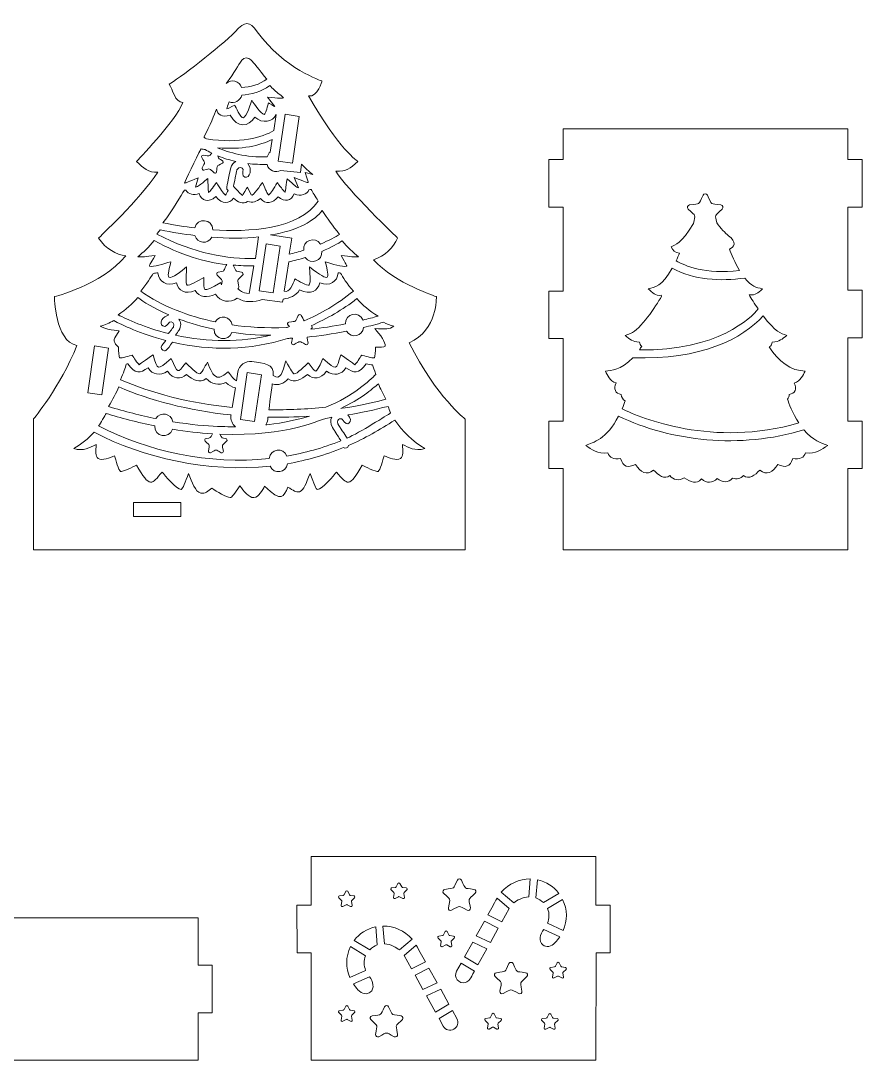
# Model space of a CAD drawing. Header units: inches. Extents: x 41 to 810, y 183 to 804.
# Drawn here: x 307 to 810, y 183 to 804 of the extents above; entities that cross this region are included whole.
import ezdxf

# ---------------------------------------------------------------- set-up
doc = ezdxf.new("R2010")
doc.units = ezdxf.units.IN
doc.header["$MEASUREMENT"] = 0
doc.layers.add('_U+0421_U+043B_U+043E_U+0439 1', color=7, linetype='Continuous')

# ---------------------------------------------------------------- blocks, each defined once
blk = doc.blocks.new('block 2')
at = {"layer": '_U+0421_U+043B_U+043E_U+0439 1', "color": 1, "lineweight": 9, "true_color": 0xff0000}
for points in [[(473.26, 747.32), (469.17, 719.29), (460.73, 720.53), (464.82, 748.56), (473.26, 747.32)], [(449.37, 643.05), (453.46, 671.09), (461.9, 669.85), (457.8, 641.81), (449.37, 643.05)], [(351.03, 610.14), (359.45, 608.91), (355.36, 580.88), (346.94, 582.1), (351.03, 610.14)], [(446.54, 564.91), (438.11, 566.15), (442.2, 594.18), (450.64, 592.94), (446.54, 564.91)], [(402.62, 508.19), (374.3, 508.19), (374.3, 516.66), (402.62, 516.66), (402.62, 508.19)], [(659.02, 275.95), (650.49, 275.94), (650.49, 305.11), (480.42, 305.11), (480.42, 275.95), (471.91, 275.94), (471.95, 247.61), (480.42, 247.62), (480.42, 183.39), (650.49, 183.39), (650.53, 247.61), (659.05, 247.62), (659.02, 275.95)], [(583.88, 266.56), (592.16, 262.32), (587.44, 253.8), (579, 257.76), (583.88, 266.56)], [(572.03, 245.18), (576.91, 253.98), (585.34, 250.02), (580.01, 240.4), (572.03, 245.18)], [(542.45, 234.11), (550.76, 238.37), (555.66, 229.53), (547.19, 225.56), (542.45, 234.11)], [(549.29, 221.77), (557.76, 225.74), (562.65, 216.91), (554.65, 212.1), (549.29, 221.77)]]:
    blk.add_lwpolyline(points, dxfattribs=at)
for points, knots in [([(538.89, 612.07), (556.2, 619.5), (555.15, 639.62), (555.15, 639.62), (555.15, 639.62), (531.12, 647.2), (517.53, 661.62), (524.52, 663.66), (529.41, 668.75), (532.01, 674.61), (532.01, 674.61), (501.52, 703.77), (495.15, 714.54), (501.76, 714.04), (503.36, 716.28), (508.37, 720.26), (508.37, 720.26), (496.98, 727.62), (478.79, 759.52), (484.4, 758.67), (486.86, 768.44), (486.86, 768.44), (486.86, 768.44), (464.43, 775.38), (448.19, 797.87), (443.47, 804.41), (441.02, 804.33), (434.91, 797.87), (426.76, 789.19), (399.71, 768.56), (395.52, 766.62), (397.81, 763.31), (398.9, 755.73), (403.84, 755.57), (399.3, 744.25), (376.08, 720.36), (376.08, 720.36), (380.51, 716.46), (382.96, 713.41), (388.81, 714.03), (378, 697.44), (353.42, 674.61), (353.42, 674.61), (357.94, 667.92), (363.91, 664.77), (369.71, 663.9), (354.62, 646.2), (327.05, 639.63), (327.05, 639.63), (327.05, 639.63), (327.26, 613.09), (340.5, 610.38), (330.5, 585.67), (314.65, 566.53), (314.65, 566.53), (314.65, 566.53), (314.65, 488.35), (314.65, 488.35), (314.65, 488.35), (572.29, 488.35), (572.29, 488.35), (572.29, 488.35), (572.29, 566.53), (572.29, 566.53), (572.29, 566.53), (555.87, 578.87), (538.89, 612.07)], [0, 0, 0, 0, 1, 1, 1, 2, 2, 2, 3, 3, 3, 4, 4, 4, 5, 5, 5, 6, 6, 6, 7, 7, 7, 8, 8, 8, 9, 9, 9, 10, 10, 10, 11, 11, 11, 12, 12, 12, 13, 13, 13, 14, 14, 14, 15, 15, 15, 16, 16, 16, 17, 17, 17, 18, 18, 18, 19, 19, 19, 20, 20, 20, 21, 21, 21, 22, 22, 22, 22]), ([(439.05, 780.91), (440.38, 782.62), (442.94, 782.69), (444.39, 781.07), (451.65, 772.97), (448.86, 775.36), (453.95, 769.61), (449.69, 766.28), (444.06, 764.91), (438.8, 764.48), (437.7, 768.56), (432.57, 769.89), (429.62, 766.85), (434.75, 773.76), (436.63, 777.8), (439.05, 780.91)], [0, 0, 0, 0, 1, 1, 1, 2, 2, 2, 3, 3, 3, 4, 4, 4, 5, 5, 5, 5]), ([(461.32, 760.62), (462.7, 759.59), (463.42, 758.83), (463.78, 758.36), (462.42, 757.99), (461.84, 758.14), (454.28, 758.71), (454.28, 758.71), (458.77, 753.15), (458.77, 753.15), (458.77, 753.15), (455, 755.27), (454.91, 755.33), (453.78, 751.42), (453.25, 749.15), (452.42, 748.51), (450.41, 748.59), (446.54, 754.6), (444.9, 756.9), (444.9, 756.9), (442.93, 751.22), (442.93, 751.22), (442.1, 748.81), (440.43, 746.46), (439.74, 746.4), (438.21, 746.47), (435.29, 752.89), (434.73, 754.03), (431.85, 752.58), (431.02, 752.13), (429.96, 751.79), (430.16, 753), (430.43, 753.52), (431.44, 756.02), (434.61, 754.7), (438.2, 756.61), (438.89, 759.96), (444.62, 760.42), (450.85, 761.95), (455.63, 765.78), (457.42, 763.89), (459.35, 762.09), (461.32, 760.62)], [0, 0, 0, 0, 1, 1, 1, 2, 2, 2, 3, 3, 3, 4, 4, 4, 5, 5, 5, 6, 6, 6, 7, 7, 7, 8, 8, 8, 9, 9, 9, 10, 10, 10, 11, 11, 11, 12, 12, 12, 13, 13, 13, 14, 14, 14, 14]), ([(423.84, 751.6), (424.46, 748.51), (427.25, 746.42), (431.93, 747.93), (436.62, 740.2), (442.74, 740.77), (446.66, 746.82), (451.55, 742.74), (457.18, 743.94), (459.53, 748.4), (459.53, 748.4), (458.12, 738.81), (458.12, 738.81), (451.18, 734.82), (438.01, 730.8), (417.95, 733.82), (417.32, 734.18), (416.77, 734.52), (416.29, 734.83), (420.1, 741.89), (422.7, 748.52), (423.84, 751.6)], [0, 0, 0, 0, 1, 1, 1, 2, 2, 2, 3, 3, 3, 4, 4, 4, 5, 5, 5, 6, 6, 6, 7, 7, 7, 7]), ([(809.51, 693.14), (809.51, 693.14), (809.51, 721.47), (809.51, 721.47), (809.51, 721.47), (801.02, 721.47), (801.02, 721.47), (801.02, 721.47), (801.02, 739.79), (801.02, 739.79), (801.02, 739.79), (630.94, 739.79), (630.94, 739.79), (630.94, 739.79), (630.94, 721.47), (630.94, 721.47), (630.94, 721.47), (622.43, 721.47), (622.43, 721.47), (622.43, 721.47), (622.43, 693.14), (622.43, 693.14), (622.43, 693.14), (630.94, 693.14), (630.94, 693.14), (630.94, 693.14), (630.94, 642.84), (630.94, 642.84), (630.94, 642.84), (622.43, 642.84), (622.43, 642.84), (622.43, 642.84), (622.43, 614.52), (622.43, 614.52), (622.43, 614.52), (630.94, 614.52), (630.94, 614.52), (630.94, 614.52), (630.94, 565.25), (630.94, 565.26), (630.94, 565.26), (622.43, 565.26), (622.43, 565.26), (622.43, 565.26), (622.43, 536.93), (622.43, 536.93), (622.43, 536.93), (630.94, 536.93), (630.94, 536.93), (630.94, 536.93), (630.94, 488.36), (630.94, 488.36), (630.94, 488.36), (801.02, 488.36), (801.02, 488.36), (801.02, 488.36), (801.02, 536.94), (801.02, 536.94), (801.02, 536.94), (809.51, 536.94), (809.51, 536.94), (809.51, 536.94), (809.51, 565.27), (809.51, 565.27), (809.51, 565.27), (801.02, 565.27), (801.02, 565.27), (801.02, 565.27), (801.02, 615.04), (801.02, 615.04), (801.02, 615.04), (809.51, 615.04), (809.51, 615.04), (809.51, 615.04), (809.51, 643.37), (809.51, 643.37), (809.51, 643.37), (801.02, 643.37), (801.02, 643.37), (801.02, 643.37), (801.02, 693.14), (801.02, 693.14), (801.02, 693.14), (809.51, 693.14), (809.51, 693.14), (809.51, 693.14), (809.51, 693.14), (809.51, 693.14)], [0, 0, 0, 0, 1, 1, 1, 2, 2, 2, 3, 3, 3, 4, 4, 4, 5, 5, 5, 6, 6, 6, 7, 7, 7, 8, 8, 8, 9, 9, 9, 10, 10, 10, 11, 11, 11, 12, 12, 12, 13, 13, 13, 14, 14, 14, 15, 15, 15, 16, 16, 16, 17, 17, 17, 18, 18, 18, 19, 19, 19, 20, 20, 20, 21, 21, 21, 22, 22, 22, 23, 23, 23, 24, 24, 24, 25, 25, 25, 26, 26, 26, 27, 27, 27, 28, 28, 28, 29, 29, 29, 29]), ([(424.5, 728.54), (438.97, 727.3), (449.83, 729.83), (457.03, 733.48), (457.03, 733.48), (455.94, 726.01), (455.94, 726.01), (455.09, 725.32), (454.43, 724.34), (454.13, 723.1), (441.52, 722.71), (431.42, 725.59), (424.5, 728.54)], [0, 0, 0, 0, 1, 1, 1, 2, 2, 2, 3, 3, 3, 4, 4, 4, 4]), ([(414.62, 727.85), (415.44, 727.71), (416.24, 727.58), (417.03, 727.45), (418.16, 726.8), (419.49, 726.09), (421.01, 725.36), (419.13, 723.25), (420.08, 723.57), (415.97, 724.1), (415.22, 724.19), (414.69, 723.39), (415.07, 722.74), (417.22, 719.04), (417.19, 720.39), (415.34, 716.48), (415.02, 715.8), (415.61, 715.05), (416.35, 715.21), (420.52, 716.11), (419.21, 716.51), (422.39, 713.52), (422.93, 713.01), (423.83, 713.34), (423.91, 714.09), (424.35, 718.35), (423.57, 717.23), (427.38, 719.32), (428.04, 719.68), (427.98, 720.6), (427.31, 720.94), (425.52, 721.84), (425.16, 721.56), (424.75, 723.71), (428.39, 722.16), (431.21, 721.32), (435.36, 720.38), (434.02, 719.69), (433.01, 718.43), (432.34, 716.53), (432.34, 716.53), (432.36, 716.52), (432.36, 716.52), (432.25, 716.07), (431.8, 713.86), (431.71, 713.4), (431.71, 713.4), (431.71, 713.4), (431.71, 713.4), (429.87, 704.39), (429.48, 704.05), (430.74, 703.1), (430.36, 702.26), (429.77, 700.98), (429.2, 700.25), (427.78, 701.39), (426.26, 704.02), (423.9, 707.76), (421.13, 704), (420.37, 702.84), (419.12, 701.79), (418.89, 702.92), (418.92, 703.48), (418.67, 710.28), (413.51, 705.91), (413.24, 705.44), (411.28, 704.97), (411.28, 704.97), (412.94, 710.59), (412.94, 710.59), (406.63, 708.01), (405.95, 707.67), (404.78, 707.45), (404.89, 708.07), (411.67, 722.79), (414.62, 727.85)], [0, 0, 0, 0, 1, 1, 1, 2, 2, 2, 3, 3, 3, 4, 4, 4, 5, 5, 5, 6, 6, 6, 7, 7, 7, 8, 8, 8, 9, 9, 9, 10, 10, 10, 11, 11, 11, 12, 12, 12, 13, 13, 13, 14, 14, 14, 15, 15, 15, 16, 16, 16, 17, 17, 17, 18, 18, 18, 19, 19, 19, 20, 20, 20, 21, 21, 21, 22, 22, 22, 23, 23, 23, 24, 24, 24, 25, 25, 25, 25]), ([(481.35, 712.54), (481.35, 712.54), (476.81, 713.82), (476.81, 713.82), (478.6, 708.15), (478.58, 708.35), (478.65, 707.73), (477.76, 707.87), (477.48, 708.02), (470.28, 710.7), (470.28, 710.7), (472.89, 704.62), (472.89, 704.62), (471.24, 705.12), (470.64, 705.88), (466.01, 710.05), (465.2, 703.85), (465.14, 703.09), (464.79, 701.93), (463.73, 702.9), (462.98, 704.02), (460.22, 707.76), (457.92, 704.1), (456.34, 701.39), (454.93, 700.25), (454.15, 701.25), (453.47, 702.91), (451.28, 707.72), (450.44, 706.55), (445.65, 699.33), (444.65, 700.33), (444.65, 700.33), (442.33, 704.92), (442.33, 704.92), (442.24, 704.78), (439.41, 700.2), (439.32, 700.07), (437.78, 701.14), (435.67, 703.73), (434.07, 705.61), (434.07, 705.61), (434.3, 706.75), (434.3, 706.75), (434.3, 706.75), (434.3, 706.75), (434.3, 706.75), (435.74, 713.79), (435.31, 711.68), (436.07, 715.41), (437.34, 717.61), (439.48, 716.95), (439.84, 715.59), (439.38, 713.97), (439.1, 711.54), (440.71, 711.05), (443.95, 710.07), (445.38, 715.95), (442.53, 719.13), (446.42, 718.66), (450.22, 718.49), (454.09, 718.61), (455, 714.51), (459.26, 713.49), (462.15, 715.06), (462.15, 715.06), (473.93, 713.75), (473.93, 713.75), (473.93, 713.75), (474.61, 718.74), (474.61, 718.74), (476.39, 716.47), (479.31, 714.36), (481.35, 712.54)], [0, 0, 0, 0, 1, 1, 1, 2, 2, 2, 3, 3, 3, 4, 4, 4, 5, 5, 5, 6, 6, 6, 7, 7, 7, 8, 8, 8, 9, 9, 9, 10, 10, 10, 11, 11, 11, 12, 12, 12, 13, 13, 13, 14, 14, 14, 15, 15, 15, 16, 16, 16, 17, 17, 17, 18, 18, 18, 19, 19, 19, 20, 20, 20, 21, 21, 21, 22, 22, 22, 23, 23, 23, 24, 24, 24, 24]), ([(404.67, 703.21), (404.94, 703.23), (405.21, 703.25), (405.47, 703.29), (407, 700.54), (410.33, 700.23), (413.42, 701.15), (414.88, 696.93), (419.04, 695.44), (423.42, 699.33), (427.36, 694.6), (431.41, 695.08), (434.05, 698.41), (436.57, 696.08), (439.61, 694.59), (442.46, 696.5), (445.18, 695.4), (447.87, 696.38), (450.13, 698.33), (453.24, 694.5), (457.35, 695.32), (460.68, 699.3), (464.62, 695.74), (468.54, 696.94), (470.28, 700.97), (474.27, 699.41), (477.89, 700.53), (479.09, 703.51), (479.52, 703.5), (479.93, 703.53), (480.31, 703.6), (481.35, 701.86), (482.79, 699.48), (484.56, 696.73), (473.5, 679.55), (442.14, 678.07), (421.67, 679.57), (421.67, 686.13), (412.15, 687.05), (410.87, 680.64), (405.02, 681.37), (398.71, 682.37), (391.9, 683.7), (397.95, 691.83), (402.8, 699.98), (404.67, 703.21)], [0, 0, 0, 0, 1, 1, 1, 2, 2, 2, 3, 3, 3, 4, 4, 4, 5, 5, 5, 6, 6, 6, 7, 7, 7, 8, 8, 8, 9, 9, 9, 10, 10, 10, 11, 11, 11, 12, 12, 12, 13, 13, 13, 14, 14, 14, 15, 15, 15, 15]), ([(708.83, 683.22), (709.82, 689.02), (710.53, 687.15), (705.63, 691.93), (704.77, 692.76), (705.24, 694.21), (706.42, 694.38), (713.13, 695.35), (711.4, 694.02), (714.47, 700.22), (714.99, 701.29), (716.52, 701.29), (717.04, 700.22), (720.11, 694.02), (718.39, 695.35), (725.09, 694.38), (726.27, 694.21), (726.74, 692.76), (725.88, 691.93), (721.04, 687.21), (721.7, 688.93), (722.59, 683.77), (725.03, 680.39), (727.61, 677.57), (729.73, 675.99), (734.59, 672.36), (733.3, 669.03), (730.2, 668.05), (731.27, 665.02), (733.44, 659.86), (736.29, 655.18), (715.81, 652.74), (703.28, 658.15), (698.35, 660.97), (699.16, 662.65), (699.85, 664.25), (700.42, 665.65), (697.41, 665.74), (696.74, 667.32), (695.35, 669.33), (697.7, 670.41), (701.45, 671.3), (708.83, 683.22)], [0, 0, 0, 0, 1, 1, 1, 2, 2, 2, 3, 3, 3, 4, 4, 4, 5, 5, 5, 6, 6, 6, 7, 7, 7, 8, 8, 8, 9, 9, 9, 10, 10, 10, 11, 11, 11, 12, 12, 12, 13, 13, 13, 14, 14, 14, 14]), ([(497.39, 676.82), (495.01, 675.38), (491.12, 673.22), (485.96, 671), (482.83, 675.98), (475.07, 673.15), (475.95, 667.3), (472.98, 666.36), (470.11, 665.6), (467.29, 664.97), (467.29, 664.97), (468.77, 674.58), (468.77, 674.58), (468.77, 674.58), (456.12, 676.48), (456.12, 676.48), (472.45, 678.9), (482.87, 685.37), (486.94, 691.09), (490.12, 686.24), (493.16, 681.98), (497.39, 676.82)], [0, 0, 0, 0, 1, 1, 1, 2, 2, 2, 3, 3, 3, 4, 4, 4, 5, 5, 5, 6, 6, 6, 7, 7, 7, 7]), ([(390.23, 679.51), (397.5, 678.06), (404.41, 676.93), (410.96, 676.11), (412.29, 671.34), (418.79, 670.66), (421.07, 675.08), (429.25, 674.44), (441.23, 674.15), (449.02, 675.41), (449.02, 675.41), (447.2, 662.46), (447.2, 662.46), (430.75, 661.98), (410.45, 665.17), (388.26, 677.01), (388.93, 677.84), (389.59, 678.67), (390.23, 679.51)], [0, 0, 0, 0, 1, 1, 1, 2, 2, 2, 3, 3, 3, 4, 4, 4, 5, 5, 5, 6, 6, 6, 6]), ([(386.65, 673.07), (402.6, 664.48), (416.61, 660.29), (429.99, 658.71), (429.85, 658.51), (428.39, 655.53), (428.29, 655.32), (427.96, 654.65), (428.68, 654.76), (424.89, 654.21), (424.01, 654.08), (423.66, 653), (424.3, 652.38), (427.87, 648.89), (427.4, 650.08), (426.81, 646.61), (426.81, 646.61), (426.38, 648), (426.38, 648), (414.87, 640.98), (416.21, 643.05), (416.28, 651.06), (412.97, 649.19), (407.53, 645.9), (406.3, 646.41), (405.26, 647.2), (405.87, 653.92), (406.04, 657.39), (402.95, 655), (397.32, 650.09), (395.43, 651.3), (394.35, 651.99), (395.85, 657.21), (396.62, 660.45), (392.14, 659.1), (386.37, 657.15), (383.75, 657.71), (383.92, 658.54), (383.96, 658.49), (387.23, 664.17), (381.17, 663.43), (379.85, 663.14), (376.89, 663.42), (380.17, 665.95), (383.49, 669.35), (386.65, 673.07)], [0, 0, 0, 0, 1, 1, 1, 2, 2, 2, 3, 3, 3, 4, 4, 4, 5, 5, 5, 6, 6, 6, 7, 7, 7, 8, 8, 8, 9, 9, 9, 10, 10, 10, 11, 11, 11, 12, 12, 12, 13, 13, 13, 14, 14, 14, 15, 15, 15, 15]), ([(508.59, 663.42), (505.69, 663.14), (504.34, 663.43), (498.35, 664.13), (501.41, 658.59), (501.52, 658.51), (501.68, 657.71), (498.99, 657.14), (492.87, 659.23), (488.82, 660.45), (491.29, 650.01), (492.46, 647.27), (479.4, 657.39), (479.4, 657.39), (479.72, 650.69), (479.72, 650.69), (479.89, 647.17), (479.15, 646.42), (479.16, 646.42), (477.97, 645.91), (473.03, 648.87), (470.74, 650.15), (469.51, 647.1), (467.38, 641.69), (464.36, 642.9), (464.36, 642.9), (467.05, 660.38), (467.05, 660.38), (470.21, 661.06), (473.45, 661.91), (476.87, 662.98), (480.07, 658.44), (487.29, 661.04), (486.77, 666.63), (492.4, 669.03), (496.56, 671.38), (499.01, 672.89), (502.15, 669.22), (505.41, 665.89), (508.59, 663.42)], [0, 0, 0, 0, 1, 1, 1, 2, 2, 2, 3, 3, 3, 4, 4, 4, 5, 5, 5, 6, 6, 6, 7, 7, 7, 8, 8, 8, 9, 9, 9, 10, 10, 10, 11, 11, 11, 12, 12, 12, 13, 13, 13, 13]), ([(436.51, 648.9), (436.38, 649.62), (436.65, 649.68), (439.41, 652.38), (440.05, 652.99), (439.69, 654.08), (438.81, 654.21), (435.03, 654.76), (435.75, 654.65), (435.42, 655.31), (435.42, 655.31), (433.85, 658.5), (433.85, 658.5), (438.21, 658.06), (441.63, 657.87), (446.12, 657.95), (446.12, 657.95), (443.41, 641.39), (443.41, 641.39), (438.87, 641.91), (438, 643.11), (436.66, 644.26), (437.41, 644.76), (437.14, 645.19), (436.51, 648.9)], [0, 0, 0, 0, 1, 1, 1, 2, 2, 2, 3, 3, 3, 4, 4, 4, 5, 5, 5, 6, 6, 6, 7, 7, 7, 8, 8, 8, 8]), ([(466.6, 622.63), (466.6, 622.63), (467.51, 621.74), (467.51, 621.74), (466.87, 621.52), (466.23, 621.31), (465.6, 621.1), (453.41, 620.66), (442.61, 621.37), (433.24, 622.7), (432.49, 627.9), (425.53, 629.11), (423.04, 624.5), (407.66, 627.73), (390.95, 633.96), (378.58, 642.89), (382.28, 647.29), (384.83, 651.33), (386.09, 653.5), (387.02, 653.57), (387.97, 653.7), (388.91, 653.88), (389.36, 648.48), (393.88, 645.5), (399.92, 647.77), (401.11, 643.12), (404.93, 640.7), (411.18, 643.29), (413.57, 638.92), (418.4, 638.84), (423.19, 641.03), (426.21, 636.37), (431.76, 635.57), (436.26, 638.71), (440.65, 635.92), (446.73, 636.12), (451.16, 637.97), (451.16, 637.97), (463.34, 636.34), (463.34, 636.34), (463.34, 636.34), (463.61, 638.06), (463.61, 638.06), (468.2, 638.92), (470.94, 639.86), (473.53, 643.6), (480.22, 640.53), (484.28, 642.94), (485.51, 647.77), (491.55, 645.5), (496.07, 648.48), (496.52, 653.88), (496.99, 653.79), (497.46, 653.71), (497.94, 653.65), (499.18, 651.51), (501.78, 647.35), (505.59, 642.83), (495.79, 635.04), (485.91, 629.27), (476.2, 625.09), (475.99, 625.3), (474.65, 628.1), (474.51, 628.38), (474.15, 629.12), (473.09, 629.12), (472.73, 628.38), (470.64, 624.15), (471.83, 625.01), (467.15, 624.33), (466.33, 624.21), (466, 623.2), (466.6, 622.63)], [0, 0, 0, 0, 1, 1, 1, 2, 2, 2, 3, 3, 3, 4, 4, 4, 5, 5, 5, 6, 6, 6, 7, 7, 7, 8, 8, 8, 9, 9, 9, 10, 10, 10, 11, 11, 11, 12, 12, 12, 13, 13, 13, 14, 14, 14, 15, 15, 15, 16, 16, 16, 17, 17, 17, 18, 18, 18, 19, 19, 19, 20, 20, 20, 21, 21, 21, 22, 22, 22, 23, 23, 23, 24, 24, 24, 24]), ([(671.04, 617.6), (677.17, 619.95), (686.16, 633.73), (689.68, 639.8), (689.59, 639.99), (689.5, 640.19), (689.45, 640.38), (685.88, 640.01), (684.4, 641.87), (681.7, 644.23), (685.67, 645.36), (689.77, 645.52), (696.11, 656.68), (708.57, 649.51), (724.96, 648.62), (739.37, 650.73), (743.6, 645.45), (746.02, 645.31), (750.02, 644.18), (746.97, 641.75), (746, 640.39), (741.98, 640.69), (743.28, 638.49), (745.21, 635.41), (747.42, 632.22), (743.19, 627.1), (723.57, 607.13), (676.41, 607.8), (676.97, 608.58), (677.45, 609.3), (677.83, 609.9), (677.05, 610.5), (676.57, 611.39), (676.52, 612.49), (672.11, 612.71), (670.82, 614.16), (667.92, 616.41), (667.92, 616.41), (671.04, 617.6), (671.04, 617.6)], [0, 0, 0, 0, 1, 1, 1, 2, 2, 2, 3, 3, 3, 4, 4, 4, 5, 5, 5, 6, 6, 6, 7, 7, 7, 8, 8, 8, 9, 9, 9, 10, 10, 10, 11, 11, 11, 12, 12, 12, 13, 13, 13, 13]), ([(376.95, 639), (380.08, 636.7), (386.22, 632.67), (395.46, 628.63), (391.79, 627.86), (389.21, 623.67), (391.81, 622.06), (393.24, 621.17), (394.88, 622.99), (395.79, 624.39), (397.06, 625.03), (398.96, 623.86), (398.15, 621.45), (395.93, 618.53), (396.56, 619.36), (395.18, 617.54), (381.12, 621.09), (370.41, 626.01), (365.05, 628.76), (369.7, 631.71), (373.69, 635.39), (376.95, 639)], [0, 0, 0, 0, 1, 1, 1, 2, 2, 2, 3, 3, 3, 4, 4, 4, 5, 5, 5, 6, 6, 6, 7, 7, 7, 7]), ([(520.4, 627.95), (517.34, 627.1), (514.32, 626.33), (511.36, 625.61), (509.13, 631.39), (500.46, 629.52), (500.84, 623.31), (493.61, 621.88), (486.72, 620.85), (480.16, 620.15), (480.16, 620.15), (480.65, 620.63), (480.65, 620.63), (481.15, 621.12), (480.99, 621.92), (480.42, 622.22), (489.75, 626.58), (499.21, 631.62), (507.72, 638.41), (511.27, 634.47), (515.19, 631.01), (520.4, 627.95)], [0, 0, 0, 0, 1, 1, 1, 2, 2, 2, 3, 3, 3, 4, 4, 4, 5, 5, 5, 6, 6, 6, 7, 7, 7, 7]), ([(672.51, 603.08), (712.98, 601.6), (738.45, 614.57), (750.34, 628.18), (758.01, 618.04), (760.71, 617.82), (764.4, 616.41), (761.58, 614.22), (760.27, 612.71), (755.8, 612.49), (755.74, 611.14), (755.03, 610.1), (753.93, 609.54), (756.68, 605.3), (763.5, 596.4), (772.71, 595.42), (772.71, 595.42), (775.42, 595.13), (775.42, 595.13), (774.06, 592.43), (772.87, 589.3), (768.92, 588), (770.8, 584.4), (769.38, 581.73), (765.99, 581.1), (765.84, 580.1), (765.55, 579.12), (764.93, 578.37), (765.68, 575.99), (767.8, 569.97), (771.63, 564.13), (720.44, 549.13), (677.31, 567.14), (666.12, 572.55), (666.95, 574.46), (667.57, 576.14), (667.98, 577.35), (666.41, 578.01), (665.78, 579.43), (665.54, 581.1), (662.12, 581.73), (660.73, 584.43), (662.61, 588.02), (658.56, 589.32), (657.45, 592.46), (656.15, 595.13), (659.58, 595.5), (665.22, 595.48), (672.51, 603.08)], [0, 0, 0, 0, 1, 1, 1, 2, 2, 2, 3, 3, 3, 4, 4, 4, 5, 5, 5, 6, 6, 6, 7, 7, 7, 8, 8, 8, 9, 9, 9, 10, 10, 10, 11, 11, 11, 12, 12, 12, 13, 13, 13, 14, 14, 14, 15, 15, 15, 16, 16, 16, 16]), ([(362.54, 625.28), (367.32, 622.74), (378.49, 617.33), (393.56, 613.4), (393.56, 613.4), (392.81, 612.4), (392.81, 612.4), (392.81, 612.4), (392.81, 612.4), (392.81, 612.4), (392.81, 612.4), (391.27, 610.38), (391.27, 610.38), (390.3, 609.1), (391.22, 607.27), (392.82, 607.27), (393.9, 607.28), (393.95, 607.45), (397.66, 612.39), (420.68, 607.09), (444.1, 607.48), (466.29, 614.65), (467.25, 614.69), (468.22, 614.73), (469.19, 614.79), (469.19, 614.79), (468.73, 612.06), (468.73, 612.06), (468.59, 611.25), (469.44, 610.63), (470.17, 611.01), (474.36, 613.21), (472.9, 613.21), (477.07, 611.01), (477.8, 610.63), (478.65, 611.25), (478.52, 612.06), (478.48, 612.25), (477.96, 615.26), (477.94, 615.44), (485.38, 616.15), (493.25, 617.28), (501.56, 618.92), (504.21, 614.32), (511.23, 615.87), (511.71, 621.15), (515.57, 622.07), (519.52, 623.12), (523.55, 624.28), (525.53, 623.33), (527.6, 622.52), (529.78, 621.93), (526.99, 619.87), (524.94, 620.33), (518.43, 620.5), (521.93, 616.66), (524.86, 612.29), (524.66, 610), (523.71, 609.4), (521.39, 609.46), (518.86, 609.41), (518.72, 606.82), (518.64, 603.93), (518.18, 603.06), (516.84, 602.74), (512.01, 604.23), (510.57, 604.64), (509.51, 602.99), (507.59, 599.84), (506.46, 598.95), (506.46, 598.95), (502.57, 601.83), (498.08, 604.9), (495.37, 595.56), (495.99, 595.29), (487.37, 602.55), (487.37, 602.55), (485.69, 598.83), (485.69, 598.83), (484.17, 595.5), (483.15, 595.16), (483.16, 595.16), (482.16, 595.27), (479.83, 598.52), (478.63, 600.07), (476.93, 598.45), (471.76, 593.23), (470.28, 593.44), (469.6, 593.54), (468.49, 595.67), (465.23, 601.21), (463.03, 594.13), (462.42, 589.41), (457.7, 592.46), (458.38, 599.72), (452.26, 599.73), (445.05, 600.76), (441.04, 601.33), (437.31, 598.58), (436.66, 594.58), (436.66, 594.58), (435.83, 589.39), (435.83, 589.39), (433.99, 589.99), (432.62, 592.26), (430.91, 594.66), (428.37, 592.84), (426.28, 591.01), (424.2, 591.58), (421.47, 592.31), (420.38, 595.92), (418.42, 600.41), (416.79, 597.63), (414.66, 593.56), (413.84, 593.44), (412.34, 593.24), (407.21, 598.43), (405.5, 600.07), (400.23, 593.3), (400.82, 593.58), (396.75, 602.55), (388.12, 595.28), (388.74, 595.59), (386.04, 604.9), (381.57, 601.84), (377.66, 598.95), (377.66, 598.95), (376.51, 599.85), (374.53, 603.12), (373.55, 604.64), (372.01, 604.2), (367.28, 602.74), (365.95, 603.06), (365.48, 603.94), (365.4, 606.85), (365.26, 609.41), (365.26, 609.41), (361.41, 612.61), (363.12, 614.94), (363.12, 614.94), (365.73, 619.07), (365.73, 619.07), (365.73, 619.07), (356.77, 620.16), (354.33, 621.93), (357.24, 622.72), (359.98, 623.88), (362.54, 625.28)], [0, 0, 0, 0, 1, 1, 1, 2, 2, 2, 3, 3, 3, 4, 4, 4, 5, 5, 5, 6, 6, 6, 7, 7, 7, 8, 8, 8, 9, 9, 9, 10, 10, 10, 11, 11, 11, 12, 12, 12, 13, 13, 13, 14, 14, 14, 15, 15, 15, 16, 16, 16, 17, 17, 17, 18, 18, 18, 19, 19, 19, 20, 20, 20, 21, 21, 21, 22, 22, 22, 23, 23, 23, 24, 24, 24, 25, 25, 25, 26, 26, 26, 27, 27, 27, 28, 28, 28, 29, 29, 29, 30, 30, 30, 31, 31, 31, 32, 32, 32, 33, 33, 33, 34, 34, 34, 35, 35, 35, 36, 36, 36, 37, 37, 37, 38, 38, 38, 39, 39, 39, 40, 40, 40, 41, 41, 41, 42, 42, 42, 43, 43, 43, 44, 44, 44, 45, 45, 45, 46, 46, 46, 47, 47, 47, 48, 48, 48, 49, 49, 49, 49]), ([(399.51, 616.85), (399.79, 617.21), (401.16, 619.01), (401.42, 619.39), (401.42, 619.39), (401.44, 619.39), (401.44, 619.39), (402.91, 621.98), (402.82, 624.24), (401.37, 626.22), (408.37, 623.57), (415.33, 621.59), (422.4, 620.1), (422.2, 613.79), (431.1, 612.26), (433.04, 618.23), (440.01, 617.24), (447.77, 616.6), (456.28, 616.51), (438.35, 612.3), (419.12, 612.16), (399.3, 616.56), (399.37, 616.66), (399.44, 616.75), (399.51, 616.85), (399.51, 616.85), (399.51, 616.85), (399.51, 616.85)], [0, 0, 0, 0, 1, 1, 1, 2, 2, 2, 3, 3, 3, 4, 4, 4, 5, 5, 5, 6, 6, 6, 7, 7, 7, 8, 8, 8, 9, 9, 9, 9]), ([(433.13, 573.36), (407.81, 575.91), (384.79, 581.92), (366.56, 589.93), (368.26, 593.97), (369.37, 597.3), (369.98, 599.29), (370.26, 599.35), (370.55, 599.41), (370.84, 599.48), (375.11, 593.45), (378.39, 593.62), (382.97, 597.13), (385.67, 592.74), (390.07, 592.23), (394.62, 594.99), (397.96, 590.09), (402.33, 589.93), (406.01, 593.11), (409.66, 589.97), (413.79, 587.65), (417.75, 590.59), (420.93, 587.25), (425.15, 586.35), (429.49, 588.36), (431.24, 586.59), (433.16, 585.55), (435.14, 585.2), (435.14, 585.2), (433.13, 573.36), (433.13, 573.36)], [0, 0, 0, 0, 1, 1, 1, 2, 2, 2, 3, 3, 3, 4, 4, 4, 5, 5, 5, 6, 6, 6, 7, 7, 7, 8, 8, 8, 9, 9, 9, 10, 10, 10, 10]), ([(489.24, 573.64), (477.76, 572.34), (466.34, 571.85), (455.17, 572.05), (455.19, 572.21), (457.1, 587.34), (457.12, 587.48), (460.58, 586.38), (464.26, 587.66), (466.64, 590.4), (470.58, 587.73), (474.61, 590.09), (478.11, 593.11), (481.81, 589.91), (486.18, 590.11), (489.51, 594.99), (494.02, 592.24), (498.44, 592.72), (501.15, 597.13), (505.69, 593.66), (508.98, 593.39), (513.28, 599.48), (514.69, 599.14), (515.96, 598.92), (517.1, 598.86), (517.61, 597.23), (517.97, 595.99), (519.09, 593.16), (515.2, 589.48), (505.83, 580.22), (489.24, 573.64)], [0, 0, 0, 0, 1, 1, 1, 2, 2, 2, 3, 3, 3, 4, 4, 4, 5, 5, 5, 6, 6, 6, 7, 7, 7, 8, 8, 8, 9, 9, 9, 10, 10, 10, 10]), ([(432.52, 568.93), (432.52, 568.93), (432.51, 568.81), (432.51, 568.81), (432.07, 566.09), (433.23, 563.48), (435.21, 561.86), (434.21, 561.97), (419.86, 561.27), (397.76, 564.87), (396.98, 569.95), (390.18, 571.23), (387.62, 566.73), (378.72, 568.54), (369.31, 570.92), (359.37, 573.96), (361.9, 578.02), (363.95, 582.05), (365.57, 585.66), (383.76, 577.68), (407, 571.56), (432.52, 568.93)], [0, 0, 0, 0, 1, 1, 1, 2, 2, 2, 3, 3, 3, 4, 4, 4, 5, 5, 5, 6, 6, 6, 7, 7, 7, 7]), ([(520.54, 587.56), (521.75, 584.72), (523.24, 581.55), (525.05, 578.27), (511.6, 574.8), (498.79, 572.81), (498.17, 572.84), (509.62, 578.36), (516.9, 584.2), (520.54, 587.56)], [0, 0, 0, 0, 1, 1, 1, 2, 2, 2, 3, 3, 3, 3]), ([(496.29, 563.65), (495.88, 565.23), (496.56, 566.22), (497.42, 566.53), (497.42, 566.53), (498.61, 566.53), (498.61, 566.53), (498.7, 566.5), (498.78, 566.46), (498.86, 566.42), (501.98, 560.71), (506.12, 565.11), (502.28, 568.95), (510.08, 570.23), (518.11, 571.91), (526.32, 574.05), (527.12, 572.67), (526.95, 571.51), (527.87, 570.13), (526.14, 568.96), (509.09, 558.18), (501.85, 555.05), (501.85, 555.05), (501.09, 556.23), (501.09, 556.23), (501.09, 556.23), (501.09, 556.23), (501.09, 556.23), (497.19, 562.26), (498.36, 560.45), (496.29, 563.65)], [0, 0, 0, 0, 1, 1, 1, 2, 2, 2, 3, 3, 3, 4, 4, 4, 5, 5, 5, 6, 6, 6, 7, 7, 7, 8, 8, 8, 9, 9, 9, 10, 10, 10, 10]), ([(534.94, 551.35), (535.07, 547.38), (535.59, 544.24), (533.74, 542.92), (531.53, 541.35), (526.64, 543.48), (524.02, 544.43), (523.25, 541.95), (521.49, 535.65), (520.49, 535.21), (519.2, 534.65), (512.25, 538.2), (510.83, 538.89), (503.13, 525.3), (502.08, 526.93), (495.58, 534.81), (494.18, 533.14), (486.91, 524.06), (484.15, 524.45), (483.29, 524.6), (482.4, 527.31), (479.79, 533.96), (477.22, 527.72), (476.19, 523.98), (473.37, 523.07), (471.43, 522.45), (469.68, 523.82), (466.54, 525.78), (463.83, 520.31), (462.97, 515.96), (452.61, 526.42), (451.2, 523.94), (449.28, 519.78), (446.19, 519.54), (443.07, 519.29), (440.11, 523.68), (437.83, 526.51), (434.53, 521.75), (433.15, 519.57), (431.98, 519.56), (429.87, 519.54), (424.03, 523.28), (421.05, 525.1), (419.15, 523.63), (416.86, 521.58), (414.53, 522.2), (410.95, 523.14), (409.41, 528.48), (407.15, 533.98), (405.21, 529.02), (403.8, 524.61), (402.8, 524.45), (399.96, 524.13), (392.8, 533.1), (391.37, 534.81), (385.22, 527.35), (384.07, 524.86), (376.12, 538.89), (374.18, 537.95), (367.72, 534.67), (366.46, 535.21), (365.46, 535.65), (363.7, 541.94), (362.93, 544.42), (360.35, 543.49), (355.42, 541.34), (353.21, 542.92), (351.37, 544.23), (351.87, 547.38), (351.98, 551.2), (347.85, 549.32), (344.6, 547.19), (338.58, 548.79), (343.18, 551.43), (347.21, 554.82), (350.71, 558.56), (379.88, 543.27), (418.94, 534.36), (455.82, 538.33), (457.99, 533.2), (465.58, 534.26), (466.25, 539.79), (477.75, 541.78), (488.94, 545.02), (499.76, 549.45), (500.64, 548.68), (502.49, 549.16), (502.76, 550.72), (512.25, 554.84), (521.45, 559.89), (530.31, 565.86), (534.95, 559.33), (540.9, 553.08), (548.37, 548.79), (542.14, 547.13), (538.84, 549.46), (534.94, 551.35)], [0, 0, 0, 0, 1, 1, 1, 2, 2, 2, 3, 3, 3, 4, 4, 4, 5, 5, 5, 6, 6, 6, 7, 7, 7, 8, 8, 8, 9, 9, 9, 10, 10, 10, 11, 11, 11, 12, 12, 12, 13, 13, 13, 14, 14, 14, 15, 15, 15, 16, 16, 16, 17, 17, 17, 18, 18, 18, 19, 19, 19, 20, 20, 20, 21, 21, 21, 22, 22, 22, 23, 23, 23, 24, 24, 24, 25, 25, 25, 26, 26, 26, 27, 27, 27, 28, 28, 28, 29, 29, 29, 30, 30, 30, 31, 31, 31, 32, 32, 32, 32]), ([(386.93, 562.33), (386.6, 555.98), (395.62, 554.32), (397.56, 560.37), (406.01, 558.99), (413.5, 558.12), (421.51, 557.67), (420.12, 554.87), (420.37, 555.28), (417.62, 554.83), (416.88, 554.71), (416.58, 553.81), (417.12, 553.29), (420.2, 550.29), (419.78, 551.54), (419.06, 547.32), (418.93, 546.58), (419.71, 546.02), (420.37, 546.37), (424.17, 548.36), (422.81, 548.39), (426.65, 546.37), (427.31, 546.02), (428.09, 546.58), (427.96, 547.32), (427.24, 551.54), (426.82, 550.29), (429.9, 553.29), (430.43, 553.81), (430.14, 554.73), (429.4, 554.83), (426.85, 555.2), (427.18, 554.77), (425.85, 557.47), (467.94, 555.66), (484.73, 566.56), (492.68, 567.56), (491.69, 565.73), (491.96, 563.73), (492.85, 561.84), (492.85, 561.84), (492.87, 561.85), (492.87, 561.85), (493.1, 561.45), (494.34, 559.55), (494.59, 559.16), (494.59, 559.16), (494.59, 559.16), (494.59, 559.16), (496.32, 556.49), (497.43, 554.72), (498.2, 553.53), (487.2, 549.1), (476.37, 546.16), (465.95, 544.34), (463.93, 549.84), (455.83, 548.68), (455.4, 542.86), (419.28, 538.96), (382.43, 547.33), (353.43, 562.33), (354.58, 563.66), (357.24, 568.71), (357.98, 569.81), (366.06, 567.31), (377.1, 564.35), (386.93, 562.33)], [0, 0, 0, 0, 1, 1, 1, 2, 2, 2, 3, 3, 3, 4, 4, 4, 5, 5, 5, 6, 6, 6, 7, 7, 7, 8, 8, 8, 9, 9, 9, 10, 10, 10, 11, 11, 11, 12, 12, 12, 13, 13, 13, 14, 14, 14, 15, 15, 15, 16, 16, 16, 17, 17, 17, 18, 18, 18, 19, 19, 19, 20, 20, 20, 21, 21, 21, 22, 22, 22, 22]), ([(479.5, 568.24), (466.2, 564.2), (453.33, 562.93), (453.33, 562.93), (454.37, 564.71), (454.36, 565.6), (454.61, 567.57), (462.79, 567.4), (471.11, 567.61), (479.5, 568.24)], [0, 0, 0, 0, 1, 1, 1, 2, 2, 2, 3, 3, 3, 3]), ([(775.72, 546.36), (774.76, 543.6), (772.17, 541.91), (768.06, 542.82), (766.34, 537.79), (763.85, 537.26), (759.1, 539.34), (756.16, 534.73), (752.44, 532.46), (748.37, 536.01), (745.55, 532.96), (741.72, 529.94), (738.65, 532.76), (736.86, 530.87), (734.53, 530.27), (732.1, 531.13), (729.65, 528.13), (726.06, 528.6), (722.87, 530.87), (720.18, 528.12), (716.65, 527.85), (713.46, 530.65), (710.37, 527.17), (707.17, 528.93), (703.17, 531.31), (700.04, 529.47), (696.9, 530.02), (694.55, 532.72), (691.48, 529.97), (687.67, 532.98), (684.88, 536.01), (680.79, 532.45), (677.08, 534.74), (674.14, 539.34), (669.4, 537.26), (666.91, 537.78), (665.18, 542.82), (661.09, 541.92), (658.49, 543.59), (657.53, 546.36), (651.56, 545.27), (647.62, 548.49), (644.35, 550.68), (648.85, 552.4), (656.7, 554.46), (664.04, 568.22), (695.2, 553.2), (736.53, 548.34), (774.7, 560.02), (780.21, 553.52), (784.79, 552.24), (788.89, 550.68), (785.61, 548.49), (781.68, 545.27), (775.72, 546.36)], [0, 0, 0, 0, 1, 1, 1, 2, 2, 2, 3, 3, 3, 4, 4, 4, 5, 5, 5, 6, 6, 6, 7, 7, 7, 8, 8, 8, 9, 9, 9, 10, 10, 10, 11, 11, 11, 12, 12, 12, 13, 13, 13, 14, 14, 14, 15, 15, 15, 16, 16, 16, 17, 17, 17, 18, 18, 18, 18]), ([(560.25, 285.47), (566.57, 286.39), (564.94, 285.24), (567.74, 290.91), (568.23, 291.91), (569.65, 291.91), (570.14, 290.91), (572.99, 285.14), (571.38, 286.38), (577.63, 285.47), (578.72, 285.31), (579.16, 283.96), (578.37, 283.19), (573.76, 278.69), (574.44, 280.6), (575.51, 274.38), (575.69, 273.29), (574.55, 272.46), (573.57, 272.97), (567.87, 275.97), (569.89, 275.91), (564.31, 272.97), (563.33, 272.46), (562.18, 273.29), (562.37, 274.38), (562.37, 274.38), (563.13, 278.85), (563.13, 278.85), (563.3, 279.85), (562.63, 280.15), (559.51, 283.19), (558.71, 283.96), (559.15, 285.31), (560.25, 285.47)], [0, 0, 0, 0, 1, 1, 1, 2, 2, 2, 3, 3, 3, 4, 4, 4, 5, 5, 5, 6, 6, 6, 7, 7, 7, 8, 8, 8, 9, 9, 9, 10, 10, 10, 11, 11, 11, 11]), ([(528.46, 286.29), (528.46, 286.29), (530.72, 286.62), (530.72, 286.62), (530.94, 286.65), (531.13, 286.79), (531.23, 286.99), (531.23, 286.99), (532.24, 289.04), (532.24, 289.04), (532.49, 289.54), (533.2, 289.54), (533.45, 289.04), (533.45, 289.04), (534.46, 286.99), (534.46, 286.99), (534.56, 286.79), (534.75, 286.65), (534.97, 286.62), (534.97, 286.62), (537.23, 286.29), (537.23, 286.29), (537.78, 286.21), (538, 285.53), (537.6, 285.14), (537.6, 285.14), (535.97, 283.55), (535.97, 283.55), (535.81, 283.39), (535.73, 283.17), (535.77, 282.95), (535.77, 282.95), (536.16, 280.7), (536.16, 280.7), (536.25, 280.15), (535.67, 279.73), (535.18, 279.99), (535.18, 279.99), (533.16, 281.05), (533.16, 281.05), (532.96, 281.15), (532.73, 281.15), (532.53, 281.05), (532.53, 281.05), (530.51, 279.99), (530.51, 279.99), (530.01, 279.73), (529.44, 280.15), (529.53, 280.7), (529.53, 280.7), (529.92, 282.95), (529.92, 282.95), (529.95, 283.17), (529.88, 283.39), (529.72, 283.55), (529.72, 283.55), (528.09, 285.14), (528.09, 285.14), (527.68, 285.53), (527.91, 286.21), (528.46, 286.29)], [0, 0, 0, 0, 1, 1, 1, 2, 2, 2, 3, 3, 3, 4, 4, 4, 5, 5, 5, 6, 6, 6, 7, 7, 7, 8, 8, 8, 9, 9, 9, 10, 10, 10, 11, 11, 11, 12, 12, 12, 13, 13, 13, 14, 14, 14, 15, 15, 15, 16, 16, 16, 17, 17, 17, 18, 18, 18, 19, 19, 19, 20, 20, 20, 20]), ([(610.36, 281.03), (606.53, 280.86), (603.24, 278.82), (601.39, 277.39), (601.39, 277.39), (593.96, 283.75), (593.96, 283.75), (598.35, 288.85), (604.77, 291.68), (611.24, 291.66), (611.24, 291.66), (610.36, 281.03), (610.36, 281.03)], [0, 0, 0, 0, 1, 1, 1, 2, 2, 2, 3, 3, 3, 4, 4, 4, 4]), ([(615.53, 291.21), (620.81, 290.11), (625.23, 287.14), (628.32, 283.08), (628.32, 283.08), (619.12, 277.53), (619.12, 277.53), (617.74, 278.87), (616.23, 279.8), (614.63, 280.38), (614.63, 280.38), (615.53, 291.21), (615.53, 291.21)], [0, 0, 0, 0, 1, 1, 1, 2, 2, 2, 3, 3, 3, 4, 4, 4, 4]), ([(497.24, 281.54), (497.24, 281.54), (499.5, 281.87), (499.5, 281.87), (499.72, 281.9), (499.91, 282.04), (500.01, 282.24), (500.01, 282.24), (501.02, 284.29), (501.02, 284.29), (501.27, 284.79), (501.98, 284.79), (502.23, 284.29), (502.23, 284.29), (503.24, 282.24), (503.24, 282.24), (503.34, 282.04), (503.53, 281.9), (503.75, 281.87), (503.75, 281.87), (506.01, 281.54), (506.01, 281.54), (506.56, 281.46), (506.78, 280.78), (506.38, 280.39), (506.38, 280.39), (504.75, 278.79), (504.75, 278.79), (504.59, 278.64), (504.51, 278.41), (504.55, 278.2), (504.55, 278.2), (504.94, 275.94), (504.94, 275.94), (505.03, 275.39), (504.45, 274.97), (503.96, 275.23), (503.96, 275.23), (501.94, 276.3), (501.94, 276.3), (501.74, 276.4), (501.51, 276.4), (501.31, 276.3), (501.31, 276.3), (499.29, 275.23), (499.29, 275.23), (498.79, 274.97), (498.21, 275.39), (498.31, 275.94), (498.31, 275.94), (498.69, 278.2), (498.69, 278.2), (498.73, 278.41), (498.66, 278.64), (498.5, 278.79), (498.5, 278.79), (496.86, 280.39), (496.86, 280.39), (496.46, 280.78), (496.68, 281.46), (497.24, 281.54)], [0, 0, 0, 0, 1, 1, 1, 2, 2, 2, 3, 3, 3, 4, 4, 4, 5, 5, 5, 6, 6, 6, 7, 7, 7, 8, 8, 8, 9, 9, 9, 10, 10, 10, 11, 11, 11, 12, 12, 12, 13, 13, 13, 14, 14, 14, 15, 15, 15, 16, 16, 16, 17, 17, 17, 18, 18, 18, 19, 19, 19, 20, 20, 20, 20]), ([(591.47, 280.21), (591.47, 280.21), (598.67, 274.05), (598.67, 274.05), (598.67, 274.05), (594.25, 266.09), (594.25, 266.09), (594.25, 266.09), (585.97, 270.33), (585.97, 270.33), (593.35, 283.64), (590.78, 279.01), (591.47, 280.21)], [0, 0, 0, 0, 1, 1, 1, 2, 2, 2, 3, 3, 3, 4, 4, 4, 4]), ([(630.97, 260.97), (630.97, 260.97), (621.54, 265.21), (621.54, 265.21), (622.66, 268.08), (622.81, 271.15), (621.59, 274), (621.59, 274), (630.57, 279.4), (630.57, 279.4), (633.53, 273.29), (633.48, 266.68), (630.97, 260.97)], [0, 0, 0, 0, 1, 1, 1, 2, 2, 2, 3, 3, 3, 4, 4, 4, 4]), ([(412.85, 211.76), (412.85, 211.76), (412.85, 183.39), (412.85, 183.39), (412.85, 183.39), (242.77, 183.39), (242.77, 183.39), (242.77, 186.92), (242.77, 208.2), (242.77, 211.76), (242.77, 211.76), (234.26, 211.76), (234.26, 211.76), (234.26, 211.76), (234.26, 240.09), (234.26, 240.09), (234.26, 240.09), (242.77, 240.09), (242.77, 240.09), (242.77, 240.09), (242.77, 268.43), (242.77, 268.43), (242.77, 268.43), (412.85, 268.43), (412.85, 268.43), (412.85, 268.43), (412.85, 240.09), (412.85, 240.09), (412.85, 240.09), (421.34, 240.09), (421.34, 240.09), (421.34, 240.09), (421.34, 211.76), (421.34, 211.76), (421.34, 211.76), (412.85, 211.76), (412.85, 211.76)], [0, 0, 0, 0, 1, 1, 1, 2, 2, 2, 3, 3, 3, 4, 4, 4, 5, 5, 5, 6, 6, 6, 7, 7, 7, 8, 8, 8, 9, 9, 9, 10, 10, 10, 11, 11, 11, 12, 12, 12, 12]), ([(518.99, 263.11), (518.99, 263.11), (519.89, 252.24), (519.89, 252.24), (518.3, 251.66), (516.78, 250.74), (515.38, 249.39), (515.38, 249.39), (506.14, 254.95), (506.14, 254.95), (509.23, 259.02), (513.66, 262.01), (518.99, 263.11)], [0, 0, 0, 0, 1, 1, 1, 2, 2, 2, 3, 3, 3, 4, 4, 4, 4]), ([(540.64, 255.63), (540.64, 255.63), (533.18, 249.24), (533.18, 249.24), (531.32, 250.68), (528.03, 252.72), (524.17, 252.89), (524.17, 252.89), (523.29, 263.57), (523.29, 263.57), (529.79, 263.59), (536.23, 260.74), (540.64, 255.63)], [0, 0, 0, 0, 1, 1, 1, 2, 2, 2, 3, 3, 3, 4, 4, 4, 4]), ([(619.34, 261.48), (619.34, 261.48), (628.87, 257.18), (628.87, 257.18), (628.04, 255.93), (627.14, 254.78), (626.16, 253.75), (623.78, 250.9), (620.6, 250.87), (618.79, 252.26), (616, 254.4), (617.14, 258.91), (619.34, 261.48)], [0, 0, 0, 0, 1, 1, 1, 2, 2, 2, 3, 3, 3, 4, 4, 4, 4]), ([(535.92, 245.89), (535.92, 245.89), (543.15, 252.08), (543.15, 252.08), (543.83, 250.89), (541.28, 255.47), (548.66, 242.16), (548.66, 242.16), (540.35, 237.9), (540.35, 237.9), (540.35, 237.9), (535.92, 245.89), (535.92, 245.89)], [0, 0, 0, 0, 1, 1, 1, 2, 2, 2, 3, 3, 3, 4, 4, 4, 4]), ([(556.67, 257.54), (556.67, 257.54), (558.93, 257.86), (558.93, 257.86), (559.15, 257.9), (559.34, 258.03), (559.44, 258.23), (559.44, 258.23), (560.45, 260.28), (560.45, 260.28), (560.7, 260.78), (561.42, 260.78), (561.66, 260.28), (561.66, 260.28), (562.67, 258.23), (562.67, 258.23), (562.77, 258.03), (562.96, 257.9), (563.18, 257.86), (563.18, 257.86), (565.44, 257.54), (565.44, 257.54), (566, 257.46), (566.22, 256.78), (565.82, 256.39), (565.82, 256.39), (564.18, 254.79), (564.18, 254.79), (564.02, 254.64), (563.95, 254.41), (563.99, 254.19), (563.99, 254.19), (564.37, 251.94), (564.37, 251.94), (564.47, 251.39), (563.89, 250.97), (563.4, 251.23), (563.4, 251.23), (561.37, 252.29), (561.37, 252.29), (561.18, 252.4), (560.94, 252.4), (560.75, 252.29), (560.75, 252.29), (558.72, 251.23), (558.72, 251.23), (558.23, 250.97), (557.65, 251.39), (557.74, 251.94), (557.74, 251.94), (558.13, 254.19), (558.13, 254.19), (558.17, 254.41), (558.1, 254.64), (557.94, 254.79), (557.94, 254.79), (556.3, 256.39), (556.3, 256.39), (555.9, 256.78), (556.12, 257.46), (556.67, 257.54)], [0, 0, 0, 0, 1, 1, 1, 2, 2, 2, 3, 3, 3, 4, 4, 4, 5, 5, 5, 6, 6, 6, 7, 7, 7, 8, 8, 8, 9, 9, 9, 10, 10, 10, 11, 11, 11, 12, 12, 12, 13, 13, 13, 14, 14, 14, 15, 15, 15, 16, 16, 16, 17, 17, 17, 18, 18, 18, 19, 19, 19, 20, 20, 20, 20]), ([(512.95, 237.01), (512.95, 237.01), (503.49, 232.75), (503.49, 232.75), (500.97, 238.48), (500.9, 245.11), (503.89, 251.26), (503.89, 251.26), (512.9, 245.83), (512.9, 245.83), (511.67, 242.97), (511.83, 239.88), (512.95, 237.01)], [0, 0, 0, 0, 1, 1, 1, 2, 2, 2, 3, 3, 3, 4, 4, 4, 4]), ([(572.6, 229.84), (568.58, 228.7), (565.27, 232.99), (567.25, 236.56), (567.25, 236.56), (569.94, 241.41), (569.94, 241.41), (569.94, 241.41), (577.92, 236.62), (577.92, 236.62), (575.32, 231.94), (574.93, 230.51), (572.6, 229.84)], [0, 0, 0, 0, 1, 1, 1, 2, 2, 2, 3, 3, 3, 4, 4, 4, 4]), ([(609.18, 233.4), (609.18, 233.4), (605.94, 230.24), (605.94, 230.24), (605.15, 229.47), (605.64, 228.52), (606.32, 224.59), (606.5, 223.5), (605.36, 222.67), (604.38, 223.18), (598.67, 226.18), (600.7, 226.12), (595.12, 223.18), (594.14, 222.67), (592.99, 223.5), (593.18, 224.59), (594.26, 230.89), (594.85, 228.98), (590.32, 233.4), (589.52, 234.17), (589.96, 235.52), (591.06, 235.68), (597.38, 236.6), (595.75, 235.44), (598.55, 241.12), (599.04, 242.11), (600.46, 242.11), (600.95, 241.12), (603.8, 235.34), (602.2, 236.58), (608.44, 235.68), (609.53, 235.52), (609.97, 234.17), (609.18, 233.4)], [0, 0, 0, 0, 1, 1, 1, 2, 2, 2, 3, 3, 3, 4, 4, 4, 5, 5, 5, 6, 6, 6, 7, 7, 7, 8, 8, 8, 9, 9, 9, 10, 10, 10, 11, 11, 11, 11]), ([(632.62, 237.68), (632.62, 237.68), (630.98, 236.08), (630.98, 236.08), (630.82, 235.93), (630.75, 235.71), (630.79, 235.49), (630.79, 235.49), (631.18, 233.24), (631.18, 233.24), (631.27, 232.68), (630.69, 232.26), (630.2, 232.52), (630.2, 232.52), (628.17, 233.59), (628.17, 233.59), (627.98, 233.69), (627.74, 233.69), (627.55, 233.59), (627.55, 233.59), (625.52, 232.52), (625.52, 232.52), (625.03, 232.26), (624.45, 232.68), (624.55, 233.24), (624.55, 233.24), (624.93, 235.49), (624.93, 235.49), (624.97, 235.71), (624.9, 235.93), (624.74, 236.08), (624.74, 236.08), (623.1, 237.68), (623.1, 237.68), (622.7, 238.07), (622.92, 238.75), (623.48, 238.83), (623.48, 238.83), (625.74, 239.16), (625.74, 239.16), (625.96, 239.19), (626.15, 239.33), (626.24, 239.53), (626.24, 239.53), (627.26, 241.58), (627.26, 241.58), (627.5, 242.08), (628.22, 242.08), (628.47, 241.58), (628.47, 241.58), (629.48, 239.53), (629.48, 239.53), (629.57, 239.33), (629.76, 239.19), (629.98, 239.16), (629.98, 239.16), (632.25, 238.83), (632.25, 238.83), (632.8, 238.75), (633.02, 238.07), (632.62, 237.68)], [0, 0, 0, 0, 1, 1, 1, 2, 2, 2, 3, 3, 3, 4, 4, 4, 5, 5, 5, 6, 6, 6, 7, 7, 7, 8, 8, 8, 9, 9, 9, 10, 10, 10, 11, 11, 11, 12, 12, 12, 13, 13, 13, 14, 14, 14, 15, 15, 15, 16, 16, 16, 17, 17, 17, 18, 18, 18, 19, 19, 19, 20, 20, 20, 20]), ([(508.31, 225.51), (507.33, 226.54), (506.43, 227.7), (505.59, 228.96), (505.59, 228.96), (515.16, 233.27), (515.16, 233.27), (517.39, 230.68), (518.5, 226.16), (515.72, 224.01), (513.9, 222.62), (510.71, 222.65), (508.31, 225.51)], [0, 0, 0, 0, 1, 1, 1, 2, 2, 2, 3, 3, 3, 4, 4, 4, 4]), ([(506.38, 211.83), (506.38, 211.83), (504.75, 210.24), (504.75, 210.24), (504.59, 210.08), (504.51, 209.86), (504.55, 209.64), (504.55, 209.64), (504.94, 207.39), (504.94, 207.39), (505.03, 206.84), (504.45, 206.42), (503.96, 206.68), (503.96, 206.68), (501.94, 207.74), (501.94, 207.74), (501.74, 207.84), (501.51, 207.84), (501.31, 207.74), (501.31, 207.74), (499.29, 206.68), (499.29, 206.68), (498.79, 206.42), (498.21, 206.84), (498.31, 207.39), (498.31, 207.39), (498.69, 209.64), (498.69, 209.64), (498.73, 209.86), (498.66, 210.08), (498.5, 210.24), (498.5, 210.24), (496.86, 211.83), (496.86, 211.83), (496.46, 212.22), (496.68, 212.9), (497.24, 212.98), (497.24, 212.98), (499.5, 213.31), (499.5, 213.31), (499.72, 213.34), (499.91, 213.48), (500.01, 213.68), (500.01, 213.68), (501.02, 215.73), (501.02, 215.73), (501.27, 216.23), (501.98, 216.23), (502.23, 215.73), (502.23, 215.73), (503.24, 213.68), (503.24, 213.68), (503.34, 213.48), (503.53, 213.34), (503.75, 213.31), (503.75, 213.31), (506.01, 212.98), (506.01, 212.98), (506.56, 212.9), (506.78, 212.22), (506.38, 211.83)], [0, 0, 0, 0, 1, 1, 1, 2, 2, 2, 3, 3, 3, 4, 4, 4, 5, 5, 5, 6, 6, 6, 7, 7, 7, 8, 8, 8, 9, 9, 9, 10, 10, 10, 11, 11, 11, 12, 12, 12, 13, 13, 13, 14, 14, 14, 15, 15, 15, 16, 16, 16, 17, 17, 17, 18, 18, 18, 19, 19, 19, 20, 20, 20, 20]), ([(534.87, 207.64), (534.87, 207.64), (531.63, 204.48), (531.63, 204.48), (530.84, 203.71), (531.33, 202.76), (532.01, 198.83), (532.19, 197.74), (531.05, 196.91), (530.07, 197.42), (524.36, 200.42), (526.39, 200.36), (520.81, 197.42), (519.83, 196.91), (518.68, 197.74), (518.87, 198.83), (519.95, 205.13), (520.54, 203.22), (516.01, 207.64), (515.21, 208.41), (515.65, 209.76), (516.75, 209.92), (523.07, 210.84), (521.44, 209.69), (524.24, 215.36), (524.73, 216.36), (526.14, 216.36), (526.64, 215.36), (526.64, 215.36), (528.64, 211.3), (528.64, 211.3), (529.12, 210.32), (530.18, 210.49), (534.13, 209.92), (535.22, 209.76), (535.66, 208.41), (534.87, 207.64)], [0, 0, 0, 0, 1, 1, 1, 2, 2, 2, 3, 3, 3, 4, 4, 4, 5, 5, 5, 6, 6, 6, 7, 7, 7, 8, 8, 8, 9, 9, 9, 10, 10, 10, 11, 11, 11, 12, 12, 12, 12]), ([(565.63, 201.91), (563.39, 200.67), (560.55, 201.46), (559.29, 203.73), (559.29, 203.73), (556.75, 208.31), (556.75, 208.31), (556.75, 208.31), (564.75, 213.12), (564.75, 213.12), (564.75, 213.12), (567.45, 208.25), (567.45, 208.25), (568.7, 206), (567.89, 203.16), (565.63, 201.91)], [0, 0, 0, 0, 1, 1, 1, 2, 2, 2, 3, 3, 3, 4, 4, 4, 5, 5, 5, 5]), ([(593.81, 207.16), (593.81, 207.16), (592.18, 205.57), (592.18, 205.57), (592.02, 205.41), (591.95, 205.19), (591.98, 204.97), (591.98, 204.97), (592.37, 202.72), (592.37, 202.72), (592.46, 202.17), (591.89, 201.75), (591.39, 202.01), (591.39, 202.01), (589.37, 203.07), (589.37, 203.07), (589.17, 203.18), (588.94, 203.18), (588.74, 203.07), (588.74, 203.07), (586.72, 202.01), (586.72, 202.01), (586.22, 201.75), (585.65, 202.17), (585.74, 202.72), (585.74, 202.72), (586.13, 204.97), (586.13, 204.97), (586.16, 205.19), (586.09, 205.41), (585.93, 205.57), (585.93, 205.57), (584.3, 207.16), (584.3, 207.16), (583.9, 207.55), (584.12, 208.23), (584.67, 208.32), (584.67, 208.32), (586.93, 208.64), (586.93, 208.64), (587.15, 208.68), (587.34, 208.81), (587.44, 209.01), (587.44, 209.01), (588.45, 211.06), (588.45, 211.06), (588.7, 211.56), (589.41, 211.56), (589.66, 211.06), (589.66, 211.06), (590.67, 209.01), (590.67, 209.01), (590.77, 208.81), (590.96, 208.68), (591.18, 208.64), (591.18, 208.64), (593.44, 208.32), (593.44, 208.32), (593.99, 208.24), (594.21, 207.56), (593.81, 207.16)], [0, 0, 0, 0, 1, 1, 1, 2, 2, 2, 3, 3, 3, 4, 4, 4, 5, 5, 5, 6, 6, 6, 7, 7, 7, 8, 8, 8, 9, 9, 9, 10, 10, 10, 11, 11, 11, 12, 12, 12, 13, 13, 13, 14, 14, 14, 15, 15, 15, 16, 16, 16, 17, 17, 17, 18, 18, 18, 19, 19, 19, 20, 20, 20, 20]), ([(627.66, 207.08), (627.66, 207.08), (626.02, 205.48), (626.02, 205.48), (625.86, 205.33), (625.79, 205.11), (625.83, 204.89), (625.83, 204.89), (626.21, 202.63), (626.21, 202.63), (626.31, 202.08), (625.73, 201.66), (625.23, 201.92), (625.23, 201.92), (623.21, 202.99), (623.21, 202.99), (623.01, 203.09), (622.78, 203.09), (622.58, 202.99), (622.58, 202.99), (620.56, 201.92), (620.56, 201.92), (620.07, 201.66), (619.49, 202.08), (619.58, 202.63), (619.58, 202.63), (619.97, 204.89), (619.97, 204.89), (620.01, 205.11), (619.93, 205.33), (619.77, 205.48), (619.77, 205.48), (618.14, 207.08), (618.14, 207.08), (617.74, 207.47), (617.96, 208.15), (618.51, 208.23), (618.51, 208.23), (620.77, 208.56), (620.77, 208.56), (620.99, 208.59), (621.18, 208.73), (621.28, 208.93), (621.28, 208.93), (622.29, 210.98), (622.29, 210.98), (622.54, 211.48), (623.25, 211.48), (623.5, 210.98), (623.5, 210.98), (624.51, 208.93), (624.51, 208.93), (624.61, 208.73), (624.8, 208.59), (625.02, 208.56), (625.02, 208.56), (627.28, 208.23), (627.28, 208.23), (627.84, 208.15), (628.06, 207.47), (627.66, 207.08)], [0, 0, 0, 0, 1, 1, 1, 2, 2, 2, 3, 3, 3, 4, 4, 4, 5, 5, 5, 6, 6, 6, 7, 7, 7, 8, 8, 8, 9, 9, 9, 10, 10, 10, 11, 11, 11, 12, 12, 12, 13, 13, 13, 14, 14, 14, 15, 15, 15, 16, 16, 16, 17, 17, 17, 18, 18, 18, 19, 19, 19, 20, 20, 20, 20])]:
    blk.add_open_spline(points, degree=3, knots=knots, dxfattribs=at)

msp = doc.modelspace()

# ---------------------------------------------------------------- block references
at = {"layer": '_U+0421_U+043B_U+043E_U+0439 1'}
msp.add_blockref('block 2', (0, 0), dxfattribs=at)

doc.saveas('drawing.dxf')
